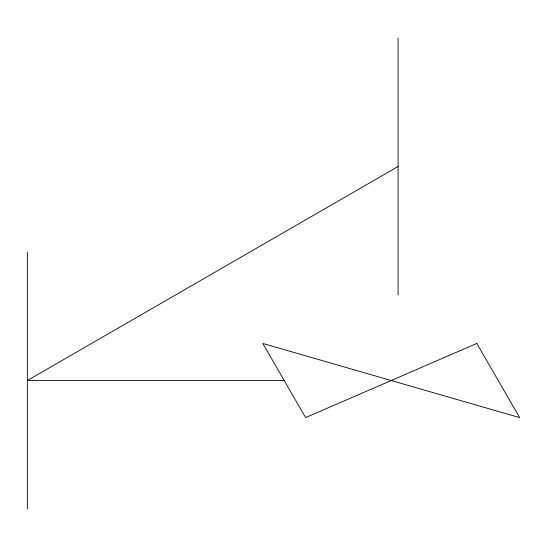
<?xml version="1.0" encoding="UTF-8"?>
<svg xmlns="http://www.w3.org/2000/svg" width="547" height="547" viewBox="0 0 547 547"><rect width="100%" height="100%" fill="white"/><g stroke="black" fill="none" stroke-linecap="round" stroke-linejoin="round"><path stroke-width="0.82" d="M398.086 166.479L27.35 380.521L284.201 380.521M398.086 38.051L398.086 294.901M27.35 252.099L27.35 508.949M476.84 343.448L305.609 417.593L262.799 343.448L519.65 417.593L476.84 343.448"/></g></svg>
